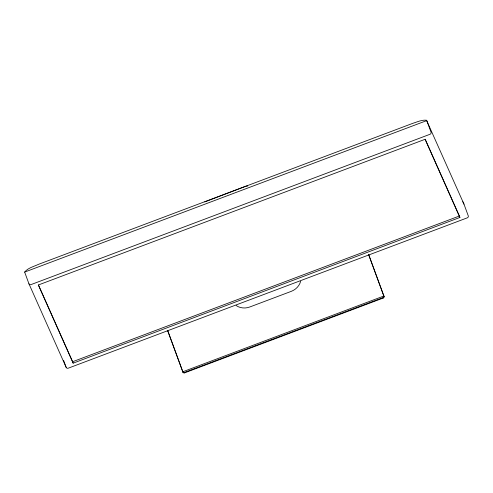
<?xml version="1.0" encoding="UTF-8"?>
<svg xmlns="http://www.w3.org/2000/svg" width="493" height="493" viewBox="0 0 493 493"><rect width="100%" height="100%" fill="white"/><g stroke="black" fill="none" stroke-linecap="round" stroke-linejoin="round"><path stroke-width="0.74" d="M24.65 272.087C27.947 267.89 33.863 266.54 38.553 264.322L412.703 123.367C417.152 121.993 421.749 119.719 426.494 120.206L463.993 204.188L468.27 215.842A1.658 1.547 -24 0 1 467.259 217.857L68.207 368.197A1.658 1.547 -24 0 1 66.142 367.334L28.921 283.74L24.65 272.087L426.778 120.594L431.055 132.247A1.658 1.547 -24 0 1 430.044 134.262L30.991 284.603A1.658 1.547 -24 0 1 28.921 283.74M204.755 201.908L246.118 186.095L247.708 186.046M38.442 284.954L72.619 361.726L459.377 216.02L459.901 217.462L73.149 363.162L38.343 284.997L425.102 139.297L459.901 217.462M167.645 330.606L182.78 371.771A1.276 1.202 -24.2 0 0 184.382 372.449L383.061 297.599A1.276 1.202 -24.2 0 0 383.844 296.022L368.709 254.856M384.035 296.459L383.844 296.022L182.78 371.771L182.971 372.209A1.276 1.189 -24 0 0 184.573 372.874L383.252 298.025A1.276 1.189 -24 0 0 384.035 296.459L368.702 254.647M425.194 139.254L459.377 216.02M383.061 297.599L383.252 298.025M184.382 372.449L184.573 372.874M167.638 330.396L182.971 372.209M72.619 361.726L73.149 363.162M63.628 360.482L66.142 367.334M300.681 281.256A14.79 13.786 -24 0 1 291.289 291.345L249.785 306.985A14.79 13.786 -24 0 1 236.172 305.561M462.791 201.736A14.95 13.94 -24 0 1 463.993 204.188"/></g></svg>
